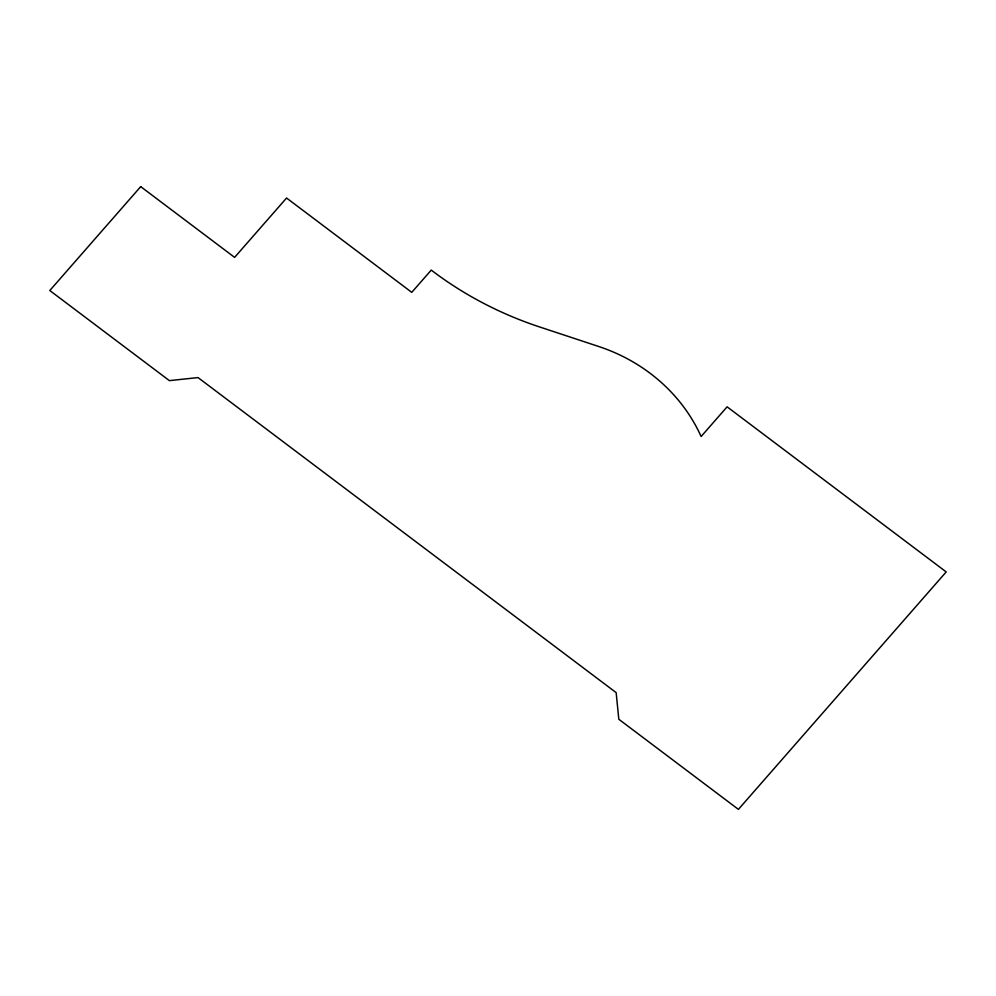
<?xml version="1.0" encoding="UTF-8"?>
<svg xmlns="http://www.w3.org/2000/svg" width="996" height="996" viewBox="0 0 996 996"><rect width="100%" height="100%" fill="white"/><g stroke="black" fill="none" stroke-linecap="round" stroke-linejoin="round"><path stroke-width="1.49" d="M140.71 186.626L49.8 290.521L169.395 380.634L198.03 377.584L616.151 692.618L618.815 719.261L738.41 809.375L946.2 571.916L727.105 406.829L701.122 436.509A179.604 166.88 -8.4 0 0 598.783 346.521L539.446 326.9A372.591 346.197 -8.4 0 1 431.243 270.09L411.759 292.351L286.562 198.017L234.608 257.379L140.71 186.626"/></g></svg>
